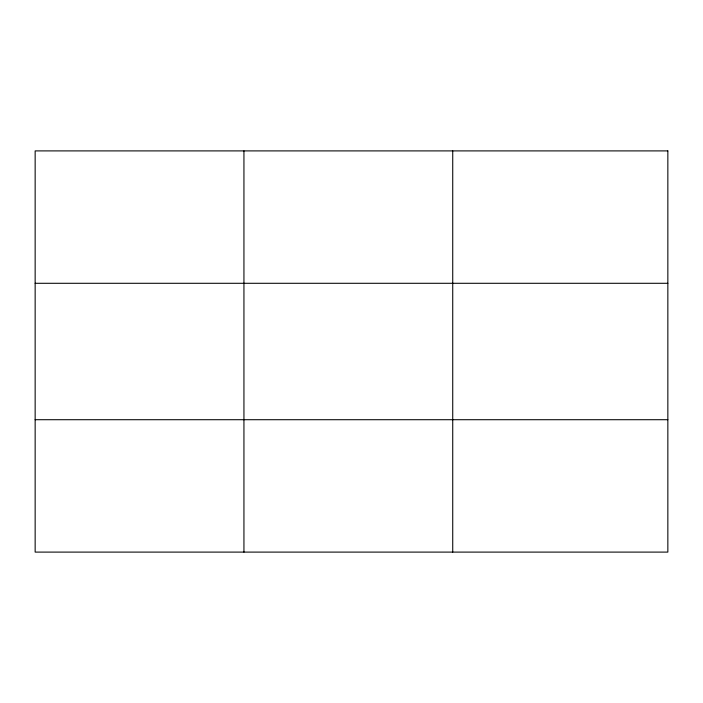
<?xml version="1.0" encoding="UTF-8"?>
<svg xmlns="http://www.w3.org/2000/svg" width="703" height="703" viewBox="0 0 703 703"><rect width="100%" height="100%" fill="white"/><g stroke="black" fill="none" stroke-linecap="round" stroke-linejoin="round"><path stroke-width="1.05" d="M243.941 552.101L243.941 150.899M452.732 552.101L452.732 150.899M35.15 283.291L667.85 283.291M35.15 419.709L667.85 419.709M667.85 150.899L667.85 552.101L35.15 552.101L35.15 150.899L667.85 150.899"/></g></svg>
